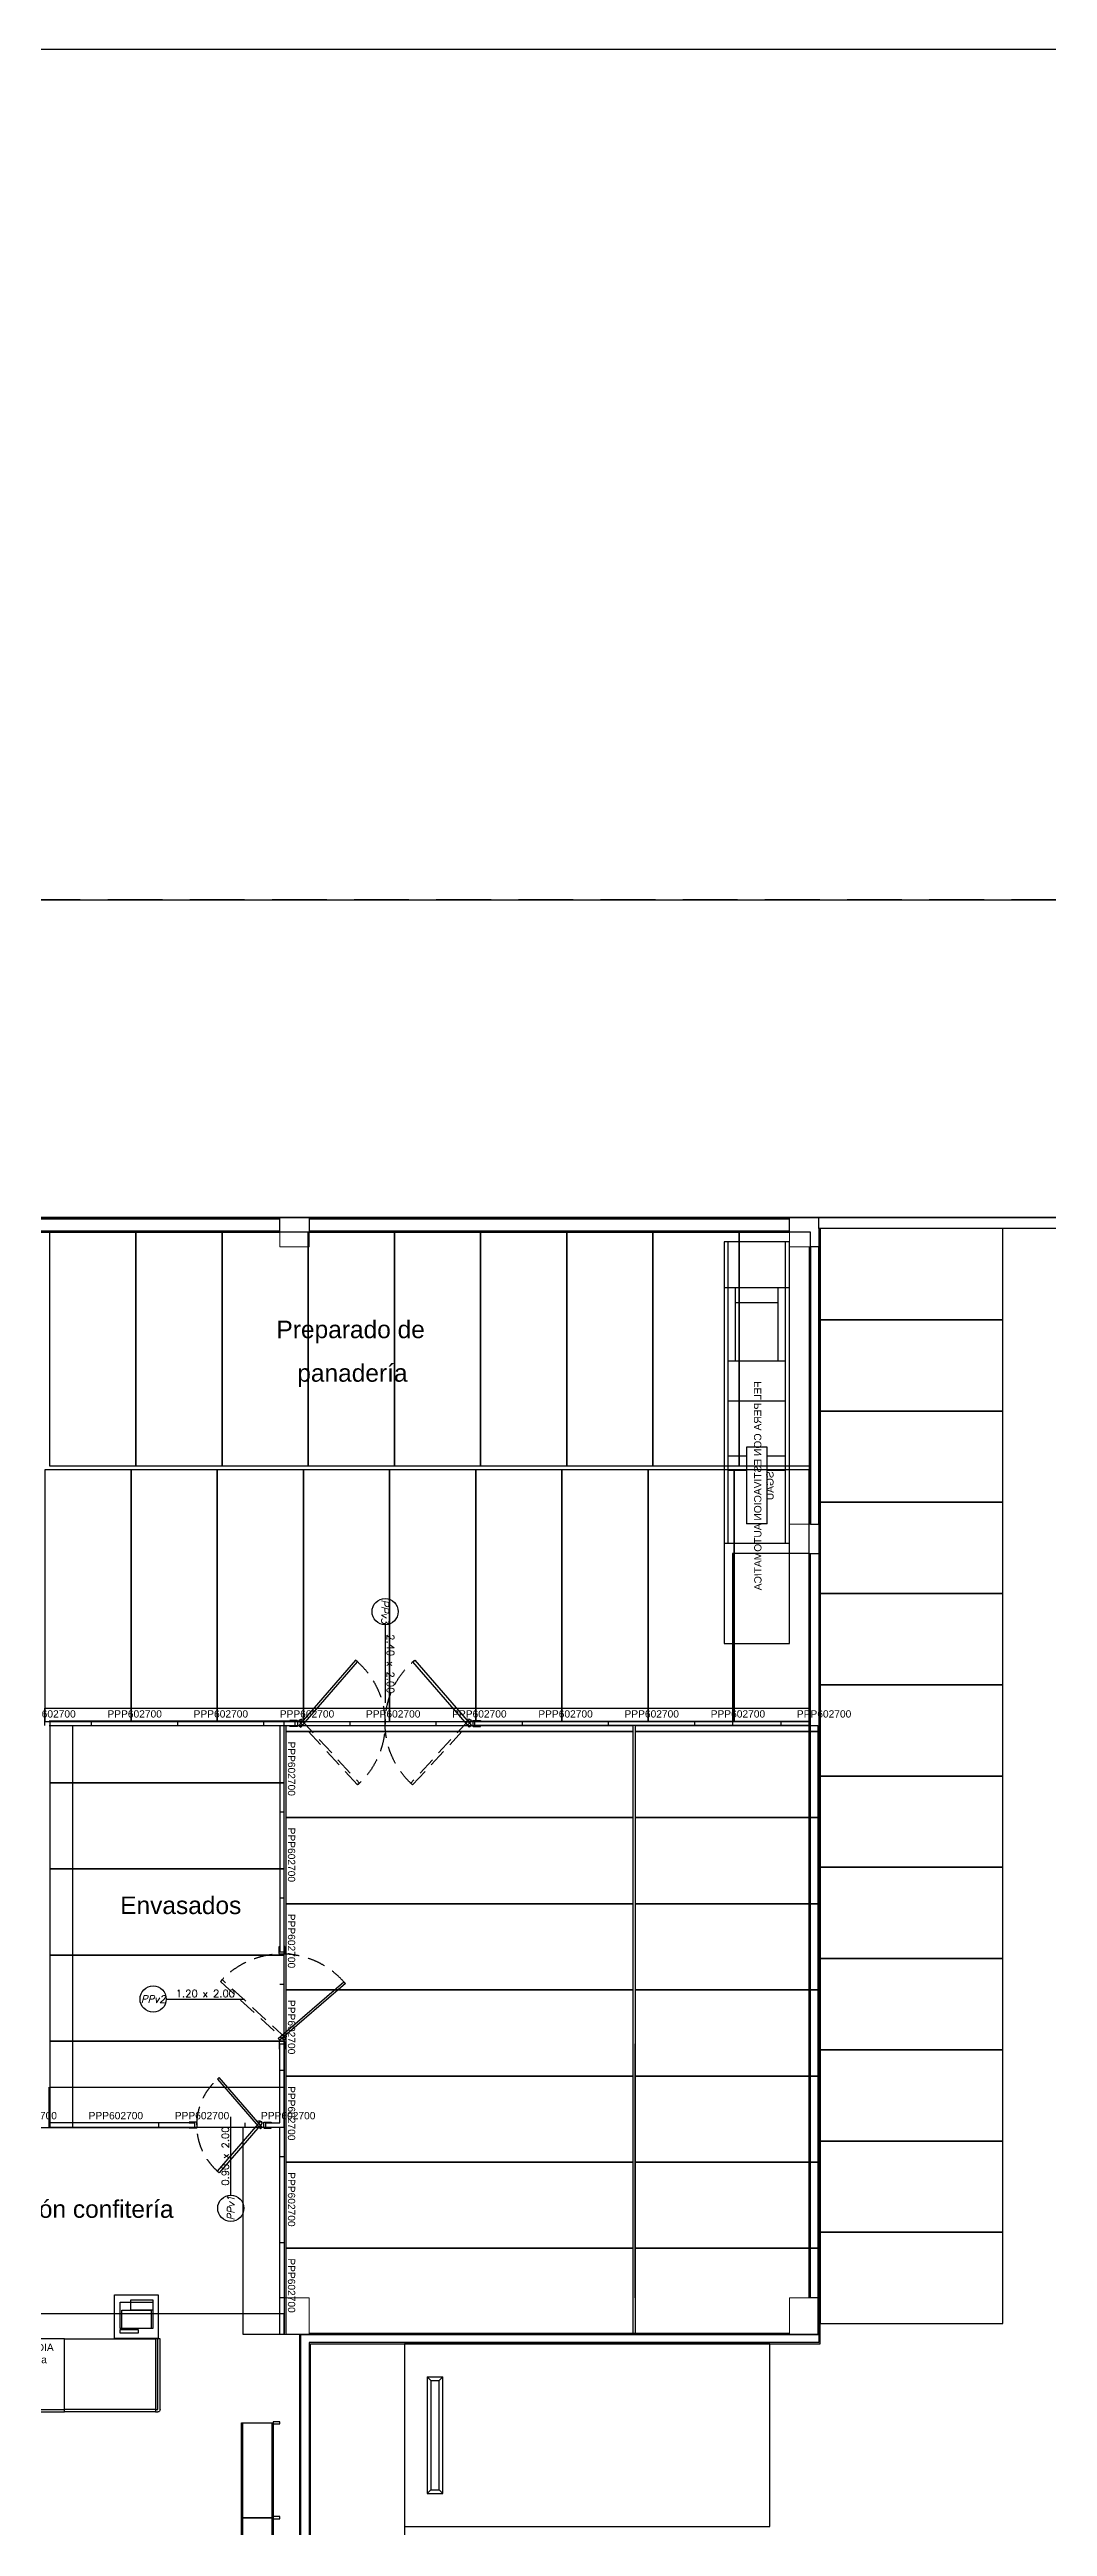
# Model space of a CAD drawing. Header units: millimetres. Extents: x 2698011 to 2856548, y 1019778 to 1210064.
# Drawn here: x 2806480 to 2820144, y 1155081 to 1189011 of the extents above; entities that cross this region are included whole.
import ezdxf
from ezdxf.enums import TextEntityAlignment as Align

# ---------------------------------------------------------------- set-up
doc = ezdxf.new("R2010")
doc.units = ezdxf.units.MM
doc.linetypes.add('HIDDEN', pattern=[0.375, 0.25, -0.125])
doc.linetypes.add('LN_planobase PB$0$DASHED2', pattern=[0.375, 0.25, -0.125])
doc.layers.get('Defpoints').update_dxf_attribs({"color": 9})
for name, color, linetype in [('.REVOQUE', 9, 'Continuous'), ('0-GONDOLAS', 9, 'Continuous'), ('A-Aberturas', 9, 'Continuous'), ('Arq. Estacionamiento', 9, 'Continuous'), ('Arq. Exhibidoras', 9, 'Continuous'), ('Capa PISOS', 9, 'Continuous'), ('COSTAN-CAM-COTAS', 7, 'Continuous'), ('COSTAN-CAM-LAT NUM', 6, 'Continuous'), ('COSTAN-CAM-LATERALES', 5, 'Continuous'), ('COSTAN-CAM-TECHOS-60', 1, 'Continuous'), ('EQUIPAMIENTO ELECTROMECÁNICO', 9, 'Continuous'), ('exhibidoras', 9, 'Continuous'), ('LOTES', 9, 'Continuous'), ('Mampostería', 9, 'Continuous'), ('nomenclatura de aberturas', 9, 'Continuous'), ('piso', 9, 'Continuous'), ('TEXTOS CAM', 2, 'Continuous')]:
    doc.layers.add(name, color=color, linetype=linetype)
doc.layers.add('PILAR_REF', color=9, linetype='Continuous', lineweight=0)
doc.styles.add('_ROMANS', font='ROMANS.SHX')
doc.styles.add('_Romans Obl', font='ROMANS.SHX', dxfattribs={"oblique": 15})
doc.styles.add('costan', font='arial.ttf')
doc.styles.get("Standard").update_dxf_attribs({"font": 'arial.ttf'})
doc.styles.add('Text-Stock', font='arial.ttf', dxfattribs={"height": 0.18})
doc.dimstyles.new('ISO-25', dxfattribs={"dimtxt": 2.5, "dimasz": 2.5, "dimexe": 1.25, "dimexo": 0.625, "dimtad": 1, "dimtxsty": 'Standard', "dimcen": 2.5, "dimadec": 0, "dimazin": 0, "dimtfac": 1, "dimtmove": 0, "dimatfit": 3, "dimfxl": 1, "dimarcsym": 0})

# ---------------------------------------------------------------- blocks, each defined once
blk = doc.blocks.new('A$C1FB93DB3')
at = {"layer": 'LOTES', "linetype": 'HIDDEN', "ltscale": 3}
blk.add_line((-9.024, -10.843), (-18.15, -104.575), dxfattribs=at)
at = {"layer": 'LOTES', "ltscale": 3}
for p, q in [((-21.026, -13.895), (-29.323, -99.117)), ((-5.115, -15.585), (-13.398, -100.667))]:
    blk.add_line(p, q, dxfattribs=at)
blk = doc.blocks.new('vaiven2')
for p, q in [((-800.2, -96.46, 0), (-800.2, -96.36, 0)), ((-800.2, -96.36, 0), (-800.19, -96.36, 0)), ((-800.19, -96.36, 0), (-800.19, -96.435, 0)), ((-800.13, -96.36, 0), (-800.13, -96.435, 0)), ((-800.12, -96.36, 0), (-800.13, -96.36, 0)), ((-800.12, -96.46, 0), (-800.12, -96.36, 0)), ((-800.125, -96.465, 0), (-800.195, -96.465, 0)), ((-800.19, -96.435, 0), (-800.13, -96.435, 0)), ((-800.19, -96.435, 0), (-800.19, -96.435, 0)), ((-800.13, -96.435, 0), (-800.13, -96.435, 0)), ((-800.2, -98.87, 0), (-800.2, -98.97, 0)), ((-800.2, -98.97, 0), (-800.19, -98.97, 0)), ((-800.125, -98.865, 0), (-800.195, -98.865, 0)), ((-800.19, -98.97, 0), (-800.19, -98.895, 0)), ((-800.19, -98.895, 0), (-800.13, -98.895, 0)), ((-800.19, -98.895, 0), (-800.19, -98.895, 0)), ((-800.13, -98.97, 0), (-800.13, -98.895, 0)), ((-800.13, -98.895, 0), (-800.13, -98.895, 0)), ((-800.12, -98.97, 0), (-800.13, -98.97, 0)), ((-800.12, -98.87, 0), (-800.12, -98.97, 0))]:
    blk.add_line(p, q)
at = {"linetype": 'LN_planobase PB$0$DASHED2', "elevation": 0}
for points in [[(-800.105, -96.51), (-800.98, -97.315), (-801.003, -97.288), (-800.128, -96.483)], [(-800.105, -98.82), (-800.98, -98.015), (-801.003, -98.042), (-800.128, -98.846)]]:
    blk.add_lwpolyline(points, close=True, dxfattribs=at)
at = {"elevation": 0}
for points in [[(-800.211, -96.51), (-799.316, -97.286), (-799.293, -97.259), (-800.188, -96.483)], [(-800.211, -98.82), (-799.316, -98.044), (-799.293, -98.071), (-800.188, -98.846)]]:
    blk.add_lwpolyline(points, close=True, dxfattribs=at)
for centre, radius, start, end in [((-800.195, -96.46, 0), 0.0051, 180, 270), ((-800.16, -96.535, 0), 0.061, 338.694, 57.6587), ((-800.125, -96.46, 0), 0.0051, 270, 0), ((-800.195, -98.87, 0), 0.0051, 90, 180), ((-800.16, -98.795, 0), 0.061, 302.3413, 21.306), ((-800.125, -98.87, 0), 0.0051, 0, 90)]:
    blk.add_arc(centre, radius, start, end)
at = {"linetype": 'LN_planobase PB$0$DASHED2'}
for centre, start, end in [((-800.16, -96.535, 0), 221.8012, 320.1442), ((-800.16, -98.795, 0), 39.8558, 138.1988)]:
    blk.add_arc(centre, 1.13, start, end, dxfattribs=at)
blk = doc.blocks.new('4100125')
blk.add_line((0, 3), (125, 3))
blk.add_lwpolyline([(0, 0), (125, 0), (125, 100), (0, 100)], close=True)
blk = doc.blocks.new('100006EV')
blk.add_hatch(color=256).paths.add_polyline_path([(6, 100), (3, 100), (3, 3), (6, 3)])
for p, q in [((0, 3), (0, 100)), ((0, 100), (6, 100)), ((3, 3), (3, 100)), ((6, 100), (6, 0)), ((6, 3), (3, 3)), ((6, 0), (3, 0))]:
    blk.add_line(p, q)
blk.add_arc((3, 3), 3, 180, 270)
blk = doc.blocks.new('sdfgsdgs')
at = {"linetype": 'Continuous'}
for p, q in [((-0.19, 0.03), (0.11, 0.03)), ((-0.19, -0.11), (-0.19, 0.03)), ((0.11, 0.03), (0.11, -0.11)), ((-0.34, -0.36), (-0.34, -0.001)), ((-0.34, -0.001), (0.11, -0.001)), ((-0.315, -0.36), (-0.315, -0.11)), ((-0.315, -0.11), (0.085, -0.11)), ((0.11, -0.11), (-0.19, -0.11)), ((0.085, -0.11), (0.085, -0.36)), ((0.11, -0.001), (0.11, -0.36)), ((0.11, -0.36), (-0.34, -0.36)), ((-0.34, -0.426), (-0.34, -0.376)), ((-0.34, -0.376), (-0.09, -0.376)), ((-0.09, -0.426), (-0.34, -0.426)), ((-0.315, -0.376), (-0.315, -0.36)), ((0.085, -0.36), (-0.315, -0.36)), ((-0.315, -0.36), (-0.215, -0.36)), ((-0.215, -0.376), (-0.315, -0.376)), ((-0.215, -0.36), (-0.215, -0.376)), ((-0.09, -0.376), (-0.09, -0.426))]:
    blk.add_line(p, q, dxfattribs=at)
blk = doc.blocks.new('vaiven90')
for p, q in [((-805.258, -105.592, 0), (-805.258, -105.492, 0)), ((-805.258, -105.492, 0), (-805.248, -105.492, 0)), ((-805.248, -105.492, 0), (-805.248, -105.567, 0)), ((-805.188, -105.492, 0), (-805.188, -105.567, 0)), ((-805.178, -105.492, 0), (-805.188, -105.492, 0)), ((-805.178, -105.592, 0), (-805.178, -105.492, 0)), ((-805.183, -105.597, 0), (-805.253, -105.597, 0)), ((-805.248, -105.567, 0), (-805.188, -105.567, 0)), ((-805.246, -105.615, 0), (-804.566, -106.205, 0)), ((-805.258, -106.516, 0), (-805.258, -106.616, 0)), ((-805.183, -106.511, 0), (-805.253, -106.511, 0)), ((-805.178, -106.516, 0), (-805.178, -106.616, 0)), ((-804.566, -106.205, 0), (-804.588, -106.231, 0)), ((-805.258, -106.616, 0), (-805.248, -106.616, 0)), ((-805.248, -106.616, 0), (-805.248, -106.541, 0)), ((-805.248, -106.541, 0), (-805.188, -106.541, 0)), ((-805.188, -106.616, 0), (-805.188, -106.541, 0)), ((-805.178, -106.616, 0), (-805.188, -106.616, 0))]:
    blk.add_line(p, q)
at = {"elevation": 0}
for points in [[(-805.19, -105.615), (-805.87, -106.205), (-805.847, -106.231), (-805.167, -105.642), (-805.19, -105.615)], [(-805.246, -105.615), (-804.566, -106.205), (-804.588, -106.231), (-805.269, -105.642), (-805.246, -105.615)]]:
    blk.add_lwpolyline(points, dxfattribs=at)
for centre, radius, start, end in [((-805.253, -105.592, 0), 0.0051, 180, 270), ((-805.218, -105.667, 0), 0.061, 338.694, 57.6587), ((-805.183, -105.592, 0), 0.0051, 270, 0), ((-805.253, -106.516, 0), 0.0051, 90, 180), ((-805.183, -106.516, 0), 0.0051, 0, 90)]:
    blk.add_arc(centre, radius, start, end)
at = {"linetype": 'LN_planobase PB$0$DASHED2'}
blk.add_arc((-805.218, -105.663, 0), 0.848, 219.7207, 320.2793, dxfattribs=at)
blk = doc.blocks.new('cot abert izq')
blk.add_line((0.359, 0), (2.501, 0))
blk.add_circle((0, 0), 0.359)
at = {"style": '_Romans Obl', "oblique": 15}
blk.add_attdef('ABERTURA', text='', height=0.2, rotation=360, dxfattribs=at).set_placement((0, 0), align=Align.MIDDLE_CENTER)
at = {"style": '_ROMANS'}
for tag, p in [('DIM', (1.43, 0.05)), ('ANT', (1.43, -0.25))]:
    blk.add_attdef(tag, text='', height=0.2, rotation=360, dxfattribs=at).set_placement(p, align=Align.CENTER)
blk = doc.blocks.new('A$C15D3453B')
for p, q in [((0, 0, -46.239), (0, 0.895, -46.239)), ((0, 0.895, -46.239), (4.13, 0.895, -46.239)), ((4.13, 0.838, -46.239), (0, 0.838, -46.239)), ((0.63, 0, -46.239), (0.63, 0.895, -46.239)), ((1.63, 0.738, -46.239), (0.63, 0.738, -46.239)), ((0.83, 0.738, -46.239), (0.83, 0.158, -46.239)), ((1.63, 0.838, -46.239), (1.63, 0.058, -46.239)), ((2.18, 0.058, -46.239), (2.18, 0.838, -46.239)), ((2.93, 0.838, -46.239), (2.93, 0.588, -46.239)), ((3.13, 0.588, -46.239), (3.13, 0.838, -46.239)), ((4.13, 0, -46.239), (4.13, 0.895, -46.239)), ((2.81, 0.588, -46.239), (3.86, 0.588, -46.239)), ((2.81, 0.308, -46.239), (2.81, 0.588, -46.239)), ((3.86, 0.308, -46.239), (3.86, 0.588, -46.239)), ((0, 0.058, -46.239), (4.13, 0.058, -46.239)), ((4.13, 0, -46.239), (0, 0, -46.239)), ((0.63, 0.158, -46.239), (1.63, 0.158, -46.239)), ((3.86, 0.308, -46.239), (2.81, 0.308, -46.239)), ((2.93, 0.308, -46.239), (2.93, 0.058, -46.239)), ((3.13, 0.058, -46.239), (3.13, 0.308, -46.239))]:
    blk.add_line(p, q)
at = {"elevation": -46.239}
blk.add_lwpolyline([(0, 0.895), (5.5, 0.895), (5.5, 0), (4.13, 0), (0, 0), (0, 0.895)], dxfattribs=at)
at = {"insert": (3.339, 0.217, -46.239), "char_height": 0.1, "width": 3.02069, "attachment_point": 8, "rotation": 359.9129, "style": 'Text-Stock'}
blk.add_mtext('FELIPERA CON ESTIVACION AUTOMATICA SGAU', dxfattribs=at)
blk = doc.blocks.new('LN_planobase PB$0$A$C41BB26E9')
for p, q in [((0.1, 0.832, 0), (0, 0.832, 0)), ((0, 0.832, 0), (0, 0.822, 0)), ((0, 0.822, 0), (0.075, 0.822, 0)), ((0, 0.762, 0), (0.075, 0.762, 0)), ((0, 0.752, 0), (0, 0.762, 0)), ((0.1, 0.752, 0), (0, 0.752, 0)), ((0.075, 0.822, 0), (0.075, 0.762, 0)), ((0.075, 0.822, 0), (0.075, 0.822, 0)), ((0.075, 0.762, 0), (0.075, 0.762, 0)), ((0.105, 0.757, 0), (0.105, 0.827, 0)), ((1.305, 0.757, 0), (1.305, 0.827, 0)), ((1.31, 0.832, 0), (1.41, 0.832, 0)), ((1.31, 0.752, 0), (1.41, 0.752, 0)), ((1.41, 0.822, 0), (1.335, 0.822, 0)), ((1.335, 0.822, 0), (1.335, 0.762, 0)), ((1.335, 0.822, 0), (1.335, 0.822, 0)), ((1.41, 0.762, 0), (1.335, 0.762, 0)), ((1.335, 0.762, 0), (1.335, 0.762, 0)), ((1.41, 0.832, 0), (1.41, 0.822, 0)), ((1.41, 0.752, 0), (1.41, 0.762, 0))]:
    blk.add_line(p, q)
at = {"linetype": 'LN_planobase PB$0$DASHED2', "elevation": 0}
blk.add_lwpolyline([(0.15, 0.736), (0.955, 1.611), (0.928, 1.634), (0.123, 0.759)], close=True, dxfattribs=at)
at = {"elevation": 0}
blk.add_lwpolyline([(0.15, 0.843), (0.926, -0.053), (0.899, -0.076), (0.123, 0.82)], close=True, dxfattribs=at)
at = {"linetype": 'LN_planobase PB$0$DASHED2'}
blk.add_arc((0.175, 0.792, 0), 1.13, 309.8558, 48.1988, dxfattribs=at)
for centre, radius, start, end in [((0.1, 0.827, 0), 0.0051, 0, 90), ((0.1, 0.757, 0), 0.0051, 270, 0), ((0.175, 0.792, 0), 0.061, 212.3413, 291.306), ((1.31, 0.827, 0), 0.0051, 90, 180), ((1.31, 0.757, 0), 0.0051, 180, 270)]:
    blk.add_arc(centre, radius, start, end)
blk = doc.blocks.new('A$C324C65E4')
at = {"xscale": -1}
blk.add_blockref('LN_planobase PB$0$A$C41BB26E9', (1.41, 0.076, -7.734), dxfattribs=at)
blk = doc.blocks.new('tope')
at = {"layer": 'piso'}
for p, q in [((160.261, 220.746), (161.86, 220.746)), ((160.261, 220.746), (160.311, 220.696)), ((160.261, 220.746), (160.261, 220.533)), ((160.311, 220.583), (160.261, 220.533)), ((160.311, 220.696), (161.81, 220.696)), ((160.311, 220.696), (160.311, 220.583)), ((161.81, 220.583), (160.311, 220.583)), ((161.86, 220.746), (161.81, 220.696)), ((161.81, 220.696), (161.81, 220.583)), ((161.81, 220.583), (161.86, 220.533)), ((161.86, 220.746), (161.86, 220.533)), ((161.86, 220.533), (160.261, 220.533))]:
    blk.add_line(p, q, dxfattribs=at)
blk = doc.blocks.new('box')
at = {"layer": 'piso'}
blk.add_lwpolyline([(239.705, 265.382), (242.205, 265.382), (242.205, 260.382), (239.705, 260.382), (239.705, 265.382)], dxfattribs=at)
at = {"layer": 'Capa PISOS'}
blk.add_blockref('tope', (79.894, 44.326), dxfattribs=at)
blk = doc.blocks.new('A$C1DCC4E5D')
for p, q in [((0, 1.315, 0), (0, 0.015, 0)), ((0.418, 1.315, 0), (0, 1.315, 0)), ((0.018, 1.315, 0), (0.018, 0.015, 0)), ((0, 0.015, 0), (0.418, 0.015, 0))]:
    blk.add_line(p, q)
at = {"elevation": 0}
for points in [[(0.418, 0.015), (0.433, 0.015), (0.433, 1.315), (0.418, 1.315)], [(0.523, 1.3), (0.433, 1.3), (0.433, 1.33), (0.523, 1.33)], [(0.523, 0), (0.433, 0), (0.433, 0.03), (0.523, 0.03)]]:
    blk.add_lwpolyline(points, close=True, dxfattribs=at)
blk = doc.blocks.new('*D165')
at = {"layer": 'COSTAN-CAM-COTAS', "color": 0, "lineweight": -2, "transparency": 16777216}
for p, q in [((2816881, 1168411), (2815834, 1168411)), ((2815835, 1166053), (2815835, 1168408)), ((2816881, 1166051), (2815834, 1166051))]:
    blk.add_line(p, q, dxfattribs=at)
at = {"layer": 'COSTAN-CAM-COTAS', "color": 0, "transparency": 16777216}
for points in [[(2815835, 1168408), (2815836, 1168408), (2815835, 1168411)], [(2815835, 1166053), (2815836, 1166053), (2815835, 1166051)]]:
    blk.add_solid(points, dxfattribs=at)
at = {"layer": 'Defpoints', "color": 0, "transparency": 16777216}
for p in [(2815835, 1168411), (2816882, 1168411), (2816882, 1166051)]:
    blk.add_point(p, dxfattribs=at)
at = {"layer": 'COSTAN-CAM-COTAS', "color": 0, "transparency": 16777216, "insert": (2815833, 1167231), "char_height": 2.5, "attachment_point": 5, "rotation": 90}
blk.add_mtext('2360', dxfattribs=at)
blk = doc.blocks.new('*D166')
at = {"layer": 'COSTAN-CAM-COTAS', "color": 0, "lineweight": -2, "transparency": 16777216}
for p, q in [((2806416, 1166051), (2806416, 1166288)), ((2816879, 1166287), (2806418, 1166287)), ((2816882, 1166051), (2816882, 1166288))]:
    blk.add_line(p, q, dxfattribs=at)
at = {"layer": 'COSTAN-CAM-COTAS', "color": 0, "transparency": 16777216}
for points in [[(2806418, 1166287), (2806418, 1166286), (2806416, 1166287)], [(2816879, 1166287), (2816879, 1166286), (2816882, 1166287)]]:
    blk.add_solid(points, dxfattribs=at)
at = {"layer": 'Defpoints', "color": 0, "transparency": 16777216}
for p in [(2806416, 1166287), (2806416, 1166051), (2816882, 1166051)]:
    blk.add_point(p, dxfattribs=at)
at = {"layer": 'COSTAN-CAM-COTAS', "color": 0, "transparency": 16777216, "insert": (2811649, 1166289), "char_height": 2.5, "attachment_point": 5}
blk.add_mtext('10466,09', dxfattribs=at)
blk = doc.blocks.new('*D169')
at = {"layer": 'COSTAN-CAM-COTAS', "color": 0, "lineweight": -2, "transparency": 16777216}
for p, q in [((2806476, 1166051), (2806798, 1166051)), ((2806797, 1160550), (2806797, 1166048)), ((2806476, 1160548), (2806798, 1160548))]:
    blk.add_line(p, q, dxfattribs=at)
at = {"layer": 'COSTAN-CAM-COTAS', "color": 0, "transparency": 16777216}
for points in [[(2806796, 1166048), (2806797, 1166048), (2806797, 1166051)], [(2806796, 1160550), (2806797, 1160550), (2806797, 1160548)]]:
    blk.add_solid(points, dxfattribs=at)
at = {"layer": 'Defpoints', "color": 0, "transparency": 16777216}
for p in [(2806475, 1166051), (2806797, 1166051), (2806475, 1160548)]:
    blk.add_point(p, dxfattribs=at)
at = {"layer": 'COSTAN-CAM-COTAS', "color": 0, "transparency": 16777216, "insert": (2806795, 1163299), "char_height": 2.5, "attachment_point": 5, "rotation": 90}
blk.add_mtext('5502,82', dxfattribs=at)
blk = doc.blocks.new('*D170')
at = {"layer": 'COSTAN-CAM-COTAS', "color": 0, "lineweight": -2, "transparency": 16777216}
for p, q in [((2806475, 1160548), (2806475, 1161099)), ((2806478, 1161098), (2809691, 1161098)), ((2809693, 1160548), (2809693, 1161099))]:
    blk.add_line(p, q, dxfattribs=at)
at = {"layer": 'COSTAN-CAM-COTAS', "color": 0, "transparency": 16777216}
for points in [[(2806478, 1161099), (2806478, 1161098), (2806475, 1161098)], [(2809691, 1161099), (2809691, 1161098), (2809693, 1161098)]]:
    blk.add_solid(points, dxfattribs=at)
at = {"layer": 'Defpoints', "color": 0, "transparency": 16777216}
for p in [(2809693, 1161098), (2806475, 1160548), (2809693, 1160548)]:
    blk.add_point(p, dxfattribs=at)
at = {"layer": 'COSTAN-CAM-COTAS', "color": 0, "transparency": 16777216, "insert": (2808084, 1161100), "char_height": 2.5, "attachment_point": 5}
blk.add_mtext('3218,03', dxfattribs=at)
blk = doc.blocks.new('*D171')
at = {"layer": 'COSTAN-CAM-COTAS', "color": 0, "lineweight": -2, "transparency": 16777216}
for p, q in [((2809692, 1160548), (2809129, 1160548)), ((2809130, 1157713), (2809130, 1160545)), ((2809692, 1157711), (2809129, 1157711))]:
    blk.add_line(p, q, dxfattribs=at)
at = {"layer": 'COSTAN-CAM-COTAS', "color": 0, "transparency": 16777216}
for points in [[(2809130, 1160545), (2809131, 1160545), (2809130, 1160548)], [(2809130, 1157713), (2809131, 1157713), (2809130, 1157711)]]:
    blk.add_solid(points, dxfattribs=at)
at = {"layer": 'Defpoints', "color": 0, "transparency": 16777216}
for p in [(2809130, 1160548), (2809693, 1160548), (2809693, 1157711)]:
    blk.add_point(p, dxfattribs=at)
at = {"layer": 'COSTAN-CAM-COTAS', "color": 0, "transparency": 16777216, "insert": (2809128, 1159129), "char_height": 2.5, "attachment_point": 5, "rotation": 90}
blk.add_mtext('2837,18', dxfattribs=at)
blk = doc.blocks.new('*D172')
at = {"layer": 'COSTAN-CAM-COTAS', "color": 0, "lineweight": -2, "transparency": 16777216}
for p, q in [((2804063, 1157711), (2804063, 1157996)), ((2809691, 1157994), (2804066, 1157994)), ((2809693, 1157711), (2809693, 1157996))]:
    blk.add_line(p, q, dxfattribs=at)
at = {"layer": 'COSTAN-CAM-COTAS', "color": 0, "transparency": 16777216}
for points in [[(2804066, 1157995), (2804066, 1157994), (2804063, 1157994)], [(2809691, 1157995), (2809691, 1157994), (2809693, 1157994)]]:
    blk.add_solid(points, dxfattribs=at)
at = {"layer": 'Defpoints', "color": 0, "transparency": 16777216}
for p in [(2804063, 1157994), (2804063, 1157711), (2809693, 1157711)]:
    blk.add_point(p, dxfattribs=at)
at = {"layer": 'COSTAN-CAM-COTAS', "color": 0, "transparency": 16777216, "insert": (2806878, 1157997), "char_height": 2.5, "attachment_point": 5}
blk.add_mtext('5629,8', dxfattribs=at)
blk = doc.blocks.new('COSTAN-CAM-PANEL-TECHO')
blk.add_lwpolyline([(0, 0), (1, 0), (1, 1), (0, 1)], close=True)

msp = doc.modelspace()

# ---------------------------------------------------------------- linework, layer by layer
at = {"layer": '.REVOQUE'}
msp.add_line((2816881.732, 1158210.661), (2816881.732, 1168410.661), dxfattribs=at)
for points in [[(2809633.082, 1173010.659), (2802176.417, 1173010.659), (2802176.417, 1172810.659), (2809633.082, 1172810.659), (2809633.082, 1173010.659)], [(2817031.732, 1173010.659), (2810033.084, 1173010.659), (2810033.084, 1172810.659), (2816611.73, 1172810.659)], [(2810053.084, 1157580.661), (2817031.732, 1157580.661), (2817031.732, 1172860.659)], [(2816881.732, 1172610.659), (2816881.732, 1172610.659), (2816881.732, 1172610.659), (2816881.732, 1168810.661)], [(2809903.084, 1157710.661), (2809903.084, 1151515.965)], [(2810033.084, 1157730.661), (2816611.73, 1157730.661)], [(2809903.083, 1142133.705), (2810053.015, 1142133.705), (2810053.085, 1157580.661)]]:
    msp.add_lwpolyline(points, dxfattribs=at)
at = {"layer": 'Arq. Estacionamiento'}
for points in [[(2817031.732, 1172860.659), (2817031.732, 1171610.659), (2819531.732, 1171610.659), (2819531.732, 1172860.659)], [(2817031.732, 1171610.659), (2817031.732, 1170360.659), (2819531.732, 1170360.659), (2819531.732, 1171610.659)], [(2817031.732, 1170360.659), (2817031.732, 1169110.659), (2819531.732, 1169110.659), (2819531.732, 1170360.659)], [(2817031.732, 1169110.659), (2817031.732, 1167860.659), (2819531.732, 1167860.659), (2819531.732, 1169110.659)], [(2817031.732, 1167860.659), (2817031.732, 1166610.659), (2819531.732, 1166610.659), (2819531.732, 1167860.659)], [(2817031.732, 1166610.659), (2817031.732, 1165360.659), (2819531.732, 1165360.659), (2819531.732, 1166610.659)], [(2817031.732, 1165360.659), (2817031.732, 1164110.659), (2819531.732, 1164110.659), (2819531.732, 1165360.659)], [(2817031.732, 1164110.659), (2817031.732, 1162860.659), (2819531.732, 1162860.659), (2819531.732, 1164110.659)], [(2817031.732, 1162860.659), (2817031.732, 1161610.659), (2819531.732, 1161610.659), (2819531.732, 1162860.659)], [(2817031.732, 1161610.659), (2817031.732, 1160360.659), (2819531.732, 1160360.659), (2819531.732, 1161610.659)], [(2817031.732, 1160360.659), (2817031.732, 1159110.659), (2819531.732, 1159110.659), (2819531.732, 1160360.659)], [(2817031.732, 1159110.659), (2817031.732, 1157860.659), (2819531.732, 1157860.659), (2819531.732, 1159110.659)]]:
    msp.add_lwpolyline(points, close=True, dxfattribs=at)
at = {"layer": 'COSTAN-CAM-LATERALES'}
for p, q in [((2807055.894, 1166050.661), (2807055.894, 1166110.661)), ((2808235.894, 1166050.661), (2808235.894, 1166110.661)), ((2809415.894, 1166050.661), (2809415.894, 1166110.661)), ((2809633.082, 1166050.661), (2809693.082, 1166050.661)), ((2810595.894, 1166050.661), (2810595.894, 1166110.661)), ((2811775.894, 1166050.661), (2811775.894, 1166110.661)), ((2812305.103, 1166050.661), (2812305.103, 1166110.661)), ((2812305.103, 1166110.661), (2816881.732, 1166110.661)), ((2816881.732, 1166050.661), (2812305.103, 1166050.661)), ((2812955.894, 1166050.661), (2812955.894, 1166110.661)), ((2814135.894, 1166050.661), (2814135.894, 1166110.661)), ((2815315.894, 1166050.661), (2815315.894, 1166110.661)), ((2816495.894, 1166050.661), (2816495.894, 1166110.661)), ((2816881.732, 1166110.661), (2816881.732, 1166050.661)), ((2809633.082, 1164870.661), (2809693.082, 1164870.661)), ((2809633.082, 1163690.661), (2809693.082, 1163690.661)), ((2809633.082, 1162510.661), (2809693.082, 1162510.661)), ((2809633.082, 1160607.841), (2809633.082, 1161692.237)), ((2809633.082, 1161692.237), (2809693.082, 1161692.237)), ((2809693.083, 1161692.237), (2809693.083, 1157710.661)), ((2814493.083, 1161692.238), (2814493.083, 1158210.661)), ((2809633.082, 1161330.661), (2809693.082, 1161330.661)), ((2806798.203, 1160547.841), (2806798.203, 1160607.841)), ((2807978.203, 1160547.841), (2807978.203, 1160607.841)), ((2809158.203, 1160547.841), (2809158.203, 1160607.841)), ((2809441.898, 1160547.841), (2809441.898, 1160607.841)), ((2809441.898, 1160607.841), (2809633.082, 1160607.841)), ((2809633.083, 1160547.841), (2809441.898, 1160547.841)), ((2809633.083, 1157710.661), (2809633.083, 1160547.841)), ((2809633.083, 1160150.661), (2809693.083, 1160150.661)), ((2809633.083, 1158970.661), (2809693.083, 1158970.661)), ((2809693.083, 1158210.661), (2809633.083, 1158210.661))]:
    msp.add_line(p, q, dxfattribs=at)
for points in [[(2806475.642, 1166050.661), (2809633.082, 1166050.661), (2809633.082, 1162952.237), (2809693.083, 1162952.237), (2809693.082, 1166050.661), (2809845.428, 1166050.661), (2809845.428, 1166110.661), (2806475.642, 1166110.661)], [(2804123.282, 1160547.841), (2808468.23, 1160547.841), (2808468.23, 1160607.841), (2806475.642, 1160607.842)]]:
    msp.add_lwpolyline(points, dxfattribs=at)
at = {"layer": 'exhibidoras'}
msp.add_lwpolyline([(2807369.372, 1157653.159), (2807369.361, 1158253.159), (2807969.361, 1158253.159), (2807969.361, 1157653.159)], close=True, dxfattribs=at)
at = {"layer": 'Mampostería'}
for points in [[(2809633.082, 1172990.659), (2802176.417, 1172990.659), (2802176.417, 1172830.659), (2809633.082, 1172830.659)], [(2816901.732, 1168810.661), (2817011.732, 1168810.661), (2817011.732, 1172610.659), (2816901.732, 1172610.659)]]:
    msp.add_lwpolyline(points, close=True, dxfattribs=at)
for points in [[(2816611.73, 1172990.659), (2810033.084, 1172990.659), (2810033.084, 1172830.659), (2816611.73, 1172830.659), (2816611.73, 1172990.659)], [(2817011.732, 1173010.659), (2827310.525, 1173010.659), (2827310.525, 1172860.659), (2817011.732, 1172860.659), (2817011.732, 1173010.659)], [(2817011.732, 1168410.661), (2817011.732, 1158210.661), (2816901.732, 1158210.661), (2816901.732, 1168410.661), (2817011.732, 1168410.661)], [(2817011.732, 1157710.661), (2817011.732, 1157600.661), (2810033.084, 1157600.661), (2810033.008, 1151515.965), (2809923.008, 1151515.965), (2809923.084, 1157710.661), (2817011.732, 1157710.661)]]:
    msp.add_lwpolyline(points, dxfattribs=at)
at = {"layer": 'PILAR_REF'}
for points in [[(2809633.082, 1173010.659), (2810033.084, 1173010.659), (2810033.084, 1172610.659), (2809633.082, 1172610.659)], [(2816611.73, 1173010.659), (2817011.732, 1173010.659), (2817011.732, 1172610.659), (2816611.73, 1172610.659)], [(2816611.73, 1168810.661), (2817011.732, 1168810.661), (2817011.732, 1168410.661), (2816611.73, 1168410.661)], [(2809633.082, 1158210.661), (2810033.084, 1158210.661), (2810033.084, 1157710.661), (2809633.082, 1157710.661)], [(2816611.73, 1158210.661), (2817011.732, 1158210.661), (2817011.732, 1157710.661), (2816611.73, 1157710.661)]]:
    msp.add_lwpolyline(points, close=True, dxfattribs=at)
at = {"layer": 'piso'}
msp.add_lwpolyline([(2737475.849, 1169210.659), (2737475.849, 1177360.659), (2831651.799, 1177360.659), (2831688.902, 1158882.314), (2830690.92, 1157876.284), (2830857.858, 1074736.738), (2831859.872, 1073734.724, -0.475176929), (2823806.113, 1068470.262, -0.006909903)], format="xyb", dxfattribs=at)
for points in [[(2741825.849, 1173010.659), (2827310.525, 1173010.659), (2827513.494, 1071926.241), (2741825.849, 1096710.659), (2741825.849, 1173010.659)], [(2811341.508, 1157580.661), (2811341.507, 1142560.656), (2816324.536, 1142560.668), (2816316.113, 1120569.088), (2811333.058, 1120569.09), (2811333.095, 1116243.759), (2761193.082, 1116243.759), (2761193.082, 1154500.718), (2762493.082, 1154500.718), (2762493.082, 1117543.759), (2810033.084, 1117543.759), (2810033.084, 1121869.09), (2815516.109, 1121869.088), (2815516.046, 1140485.077), (2810053.007, 1140485.065), (2810053.084, 1157580.661), (2811341.508, 1157580.661)]]:
    msp.add_lwpolyline(points, dxfattribs=at)

# ---------------------------------------------------------------- block references
at = {"yscale": 1000, "zscale": 1000}
for name, p, xscale, rotation in [('A$C1FB93DB3', (2843317.747, 1169430.057), 1000, 275.5607761118083), ('box', (3076723.136, 1397285.373), -1000, 90)]:
    msp.add_blockref(name, p, dxfattribs=dict(at, xscale=xscale, rotation=rotation))
at = {"layer": '0-GONDOLAS', "xscale": -1000, "yscale": 1000, "zscale": 1000, "rotation": 180}
for p in [(2809110.246, 1156515.661, 0), (2809110.246, 1155215.661, 0)]:
    msp.add_blockref('A$C1DCC4E5D', p, dxfattribs=at)
at = {"layer": 'A-Aberturas', "xscale": -1000, "yscale": 1000, "zscale": 1000}
for name, p, rotation in [('vaiven2', (2908740.14, 1966240.954), 270), ('A$C324C65E4', (2810530.592, 1163027.238), 90), ('vaiven90', (2915008.732, 1965795.714, -0.067), 270)]:
    msp.add_blockref(name, p, dxfattribs=dict(at, rotation=rotation))
at = {"layer": 'Arq. Exhibidoras', "yscale": 10.0000000002183, "zscale": 10.0000000002183}
for name, p, xscale in [('4100125', (2805433.282, 1156650.66), 10.0000000002183), ('4100125', (2807933.282, 1156650.66), -10.0000000002183), ('100006EV', (2807993.282, 1156650.66), -10.0000000002183)]:
    msp.add_blockref(name, p, dxfattribs=dict(at, xscale=xscale))
at = {"layer": 'COSTAN-CAM-TECHOS-60'}
for p, xscale, yscale in [((2806481.749, 1169610.655), 1180, 3200), ((2807661.749, 1169610.655), 1180, 3200), ((2808841.749, 1169610.655), 1180, 3200), ((2810021.749, 1169610.655), 1180, 3200), ((2811201.749, 1169610.655), 1180, 3200), ((2812381.749, 1169610.655), 1180, 3200), ((2813561.749, 1169610.655), 1180, 3200), ((2814741.749, 1169610.655), 1180, 3200), ((2815921.749, 1169610.655), 979.9834009874612, 3200), ((2806415.642, 1166105.839), 1180, 3450), ((2807595.642, 1166105.839), 1180, 3450), ((2808775.642, 1166105.839), 1180, 3450), ((2809955.642, 1166105.839), 1180, 3450), ((2811135.642, 1166105.839), 1180, 3450), ((2812315.642, 1166105.839), 1180, 3450), ((2813495.642, 1166105.839), 1180, 3450), ((2814675.642, 1166105.839), 1180, 3450), ((2815855.642, 1166105.839), 1026.089771730825, 3450)]:
    msp.add_blockref('COSTAN-CAM-PANEL-TECHO', p, dxfattribs=dict(at, xscale=xscale, yscale=yscale))
at = {"layer": 'COSTAN-CAM-TECHOS-60', "rotation": 270}
for p, xscale, yscale in [((2806488.758, 1165267.841), -842.8198864017613, 3200), ((2809718.083, 1165970.661), -80.00000000093132, 4750), ((2809718.083, 1164790.661), -1180, 4750), ((2814502.408, 1165970.661), -80.00000000093132, 2500), ((2814502.408, 1164790.661), -1180, 2500), ((2806488.758, 1164087.841), -1180, 3200), ((2809718.083, 1163610.661), -1180, 4750), ((2814502.408, 1163610.661), -1180, 2500), ((2806488.758, 1162907.841), -1180, 3200), ((2809718.083, 1162430.661), -1180, 4750), ((2814502.408, 1162430.661), -1180, 2500), ((2806488.758, 1161727.841), -1180, 3200), ((2809718.083, 1161250.661), -1180, 4750), ((2814502.408, 1161250.661), -1180, 2500), ((2806488.758, 1160547.841), -1180, 3200), ((2809718.083, 1160070.661), -1180, 4750), ((2814502.408, 1160070.661), -1180, 2500), ((2809718.083, 1158890.661), -1180, 4750), ((2814502.408, 1158890.661), -1180, 2500), ((2809718.083, 1157710.661), -1180, 4750), ((2814502.408, 1157710.661), -1180, 2500)]:
    msp.add_blockref('COSTAN-CAM-PANEL-TECHO', p, dxfattribs=dict(at, xscale=xscale, yscale=yscale))
at = {"layer": 'EQUIPAMIENTO ELECTROMECÁNICO', "xscale": -1000, "yscale": 1000, "zscale": 1000, "rotation": 89.99375648328885}
msp.add_blockref('A$C15D3453B', (2816612.601, 1172676.225), dxfattribs=at)
at = {"layer": 'EQUIPAMIENTO ELECTROMECÁNICO', "xscale": 1000, "yscale": 1000, "zscale": 1000}
msp.add_blockref('sdfgsdgs', (2807785.091, 1158153.906), dxfattribs=at)
at = {"layer": 'nomenclatura de aberturas'}
ref = msp.add_blockref('cot abert izq', (2811075.264, 1167612.109, 0.167), dxfattribs=dict(at, xscale=500.0000000000088, yscale=500.0000000000088, zscale=500.0000000000088, rotation=270.0000107307164))
ref.add_attrib('ABERTURA', 'PPv3', dxfattribs={"layer": '0', "color": 2, "height": 100, "rotation": 270.0000107, "style": '_Romans Obl', "oblique": 15}).set_placement((2811075.264, 1167612.109, 0.167), align=Align.MIDDLE_CENTER)
ref.add_attrib('DIM', '2.40 x 2.00', dxfattribs={"layer": '0', "color": 2, "height": 100, "rotation": 270.0000107, "style": '_ROMANS'}).set_placement((2811100.264, 1166896.982, 0.167), align=Align.CENTER)
ref = msp.add_blockref('cot abert izq', (2807898.72, 1162305.264), dxfattribs=dict(at, xscale=500.0000000000088, yscale=500.0000000000088, zscale=500.0000000000088, rotation=1.07307164108e-05))
ref.add_attrib('ABERTURA', 'PPv2', dxfattribs={"layer": '0', "color": 2, "height": 100, "rotation": 0.0000107, "style": '_Romans Obl', "oblique": 15}).set_placement((2807898.72, 1162305.264, 0), align=Align.MIDDLE_CENTER)
ref.add_attrib('DIM', '1.20 x 2.00', dxfattribs={"layer": '0', "color": 2, "height": 100, "rotation": 0.0000107, "style": '_ROMANS'}).set_placement((2808613.847, 1162330.264, 0), align=Align.CENTER)
ref = msp.add_blockref('cot abert izq', (2808962.294, 1159439.413, -0.067), dxfattribs=dict(at, xscale=500.0000000000088, yscale=500.0000000000088, zscale=500.0000000000088, rotation=90.00001073071637))
ref.add_attrib('ABERTURA', 'PPv1', dxfattribs={"layer": '0', "color": 2, "height": 100, "rotation": 90.0000107, "style": '_Romans Obl', "oblique": 15}).set_placement((2808962.294, 1159439.413, -0.067), align=Align.MIDDLE_CENTER)
ref.add_attrib('DIM', '0.90 x 2.00', dxfattribs={"layer": '0', "color": 2, "height": 100, "rotation": 90.0000107, "style": '_ROMANS'}).set_placement((2808937.293, 1160154.541, -0.067), align=Align.CENTER)

# ---------------------------------------------------------------- texts
at = {"layer": 'Arq. Exhibidoras', "insert": (2805667.912, 1157148.765, -0.009), "char_height": 100, "width": 6709.81037, "attachment_point": 7}
msp.add_mtext('3.75m MEDIA\\PVta. Asistida\\PConfiteria', dxfattribs=at)
at = {"layer": 'COSTAN-CAM-LAT NUM', "char_height": 100, "attachment_point": 5, "style": 'costan'}
for insert, rotation in [((2806465.894, 1166210.661), 0.0000002), ((2807645.894, 1166210.661), 0.0000002), ((2808825.894, 1166210.661), 0.0000002), ((2810005.894, 1166210.661), 0.0000002), ((2811185.894, 1166210.661), 0.0000002), ((2812365.894, 1166210.661), 0.0000002), ((2813545.894, 1166210.661), 0.0000002), ((2814725.894, 1166210.661), 0.0000002), ((2815905.894, 1166210.661), 0.0000002), ((2817085.894, 1166210.661), 0.0000002), ((2809793.082, 1165460.661), 270.0000092), ((2809793.082, 1164280.661), 270.0000092), ((2809793.082, 1163100.661), 270.0000092), ((2809793.082, 1161920.661), 270.0000092), ((2809793.083, 1160740.661), 270.0000092), ((2809793.083, 1159560.661), 270.0000092), ((2809793.083, 1158380.661), 270.0000092)]:
    msp.add_mtext('PPP602700', dxfattribs=dict(at, insert=insert, rotation=rotation))
for insert in [(2806208.203, 1160707.841), (2807388.203, 1160707.841), (2808568.203, 1160707.841), (2809748.203, 1160707.841)]:
    msp.add_mtext('PPP602700', dxfattribs=dict(at, insert=insert))
at = {"layer": 'TEXTOS CAM'}
for s, p in [('Preparado de ', (2809587.506, 1171358.419, 92478.817)), ('panadería ', (2809872.199, 1170761.713, 92478.817)), ('Envasados', (2807447.33, 1163469.568)), ('Atención confitería', (2805401.861, 1159308.749))]:
    msp.add_text(s, height=240, dxfattribs=at).set_placement(p)

# ---------------------------------------------------------------- dimensions: what is measured, and where the dimension line sits
at = {"layer": 'COSTAN-CAM-COTAS'}
for base, p1, p2, picture, middle in [((2815835.123, 1168410.661), (2816881.732, 1166050.661), (2816881.732, 1168410.661), '*D165', (2815833.221, 1167230.661)), ((2806796.857, 1166050.661), (2806475.054, 1160547.841), (2806475.054, 1166050.661), '*D169', (2806794.729, 1163299.251)), ((2809130.103, 1160547.841), (2809693.083, 1157710.661), (2809693.083, 1160547.841), '*D171', (2809127.975, 1159129.251))]:
    dim = msp.add_linear_dim(base=base, p1=p1, p2=p2, angle=270, dimstyle='ISO-25', dxfattribs=at)
    dim.commit()
    dim.dimension.update_dxf_attribs({"geometry": picture, "text_midpoint": middle})
for base, p1, p2, picture, middle in [((2806415.642, 1166286.661), (2816881.732, 1166050.661), (2806415.642, 1166050.661), '*D166', (2811648.687, 1166288.788)), ((2809693.082, 1161098.123), (2806475.054, 1160547.841), (2809693.082, 1160547.841), '*D170', (2808084.068, 1161100.25)), ((2804063.282, 1157994.379), (2809693.083, 1157710.661), (2804063.282, 1157710.661), '*D172', (2806878.182, 1157996.506))]:
    dim = msp.add_linear_dim(base=base, p1=p1, p2=p2, dimstyle='ISO-25', dxfattribs=at)
    dim.commit()
    dim.dimension.update_dxf_attribs({"geometry": picture, "text_midpoint": middle})

doc.saveas('drawing.dxf')
